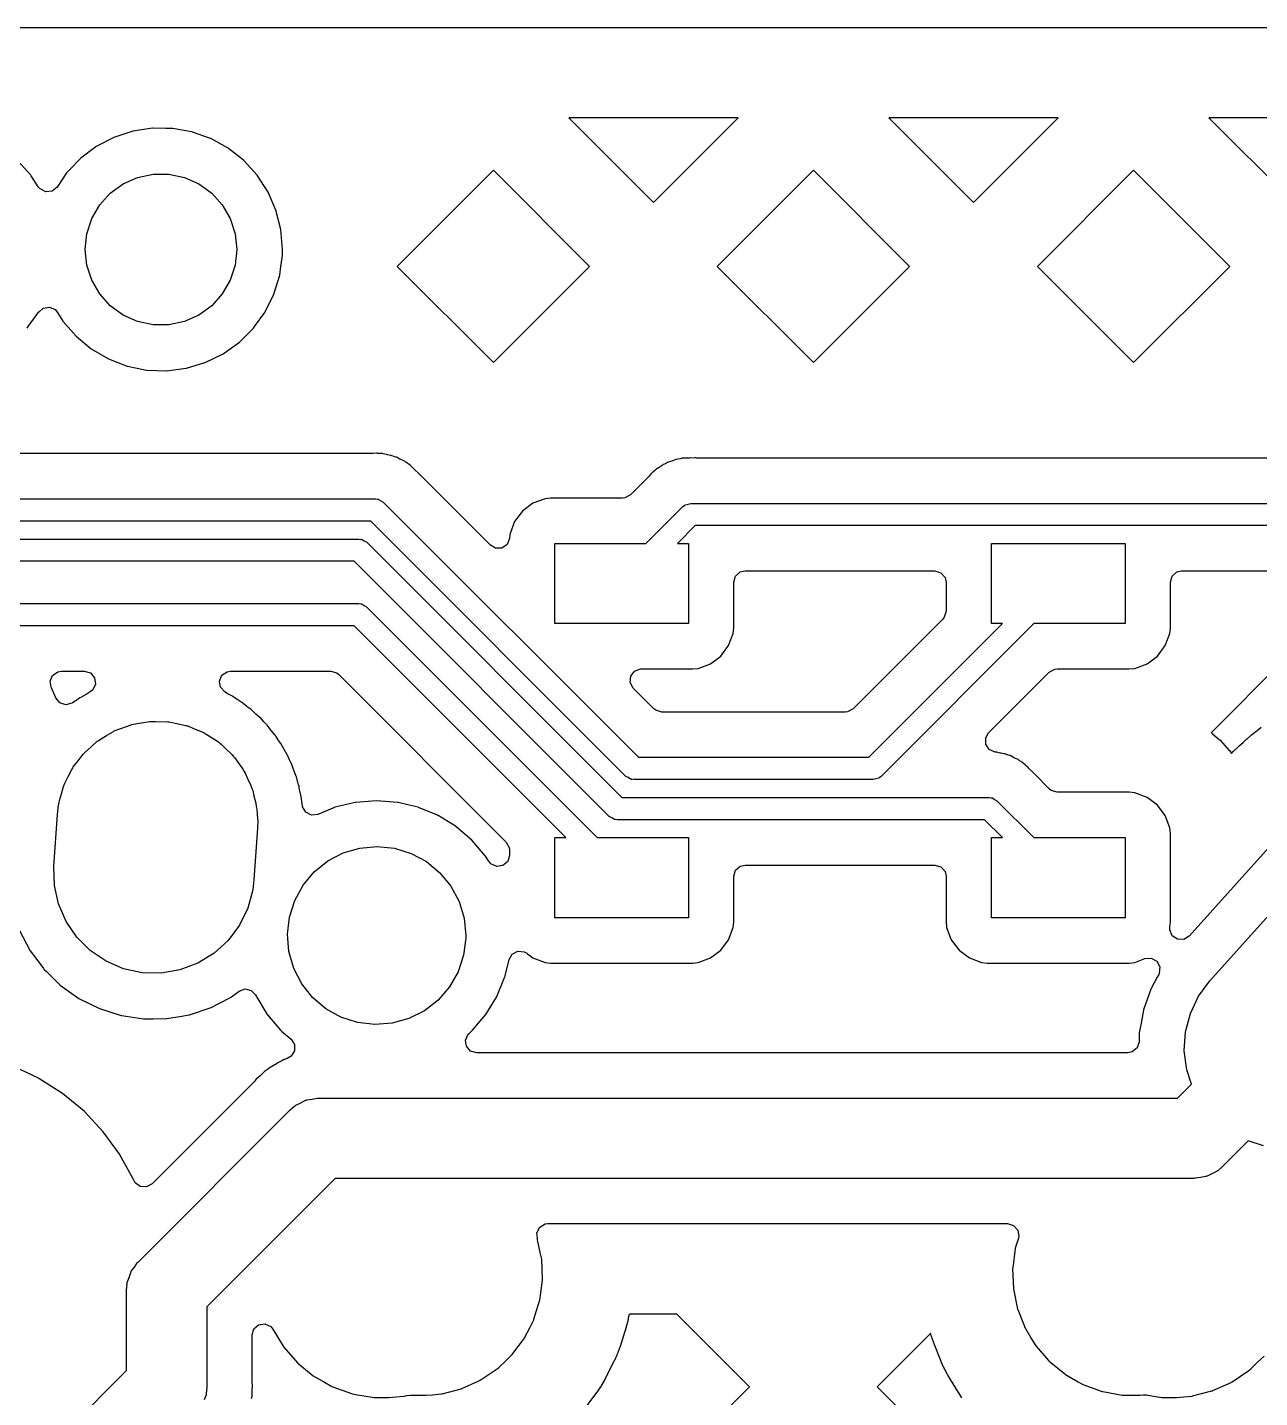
# Model space of a CAD drawing. Extents: x 124.3 to 210.2, y -114.7 to -26.3.
# Drawn here: x 179.58 to 193.41, y -41.89 to -26.51 of the extents above; entities that cross this region are included whole.
import ezdxf

# ---------------------------------------------------------------- set-up
doc = ezdxf.new("R2010")
doc.units = 0
doc.layers.add('BLACK', color=7, linetype='CONTINUOUS')

msp = doc.modelspace()

# ---------------------------------------------------------------- linework, layer by layer
at = {"layer": 'BLACK', "linetype": 'CONTINUOUS'}
for p, q in [((128.64, -26.5085), (205.862, -26.5085)), ((187.559, -27.5225), (185.656, -27.5225)), ((185.656, -27.5225), (186.607, -28.4742)), ((186.607, -28.4742), (187.559, -27.5225)), ((191.151, -27.5225), (189.248, -27.5225)), ((189.248, -27.5225), (190.199, -28.4742)), ((190.199, -28.4742), (191.151, -27.5225)), ((194.743, -27.5225), (192.84, -27.5225)), ((192.84, -27.5225), (193.792, -28.4742)), ((180.764, -27.674), (180.552, -27.7434)), ((180.985, -27.6402), (180.764, -27.674)), ((180.99, -27.6402), (180.985, -27.6402)), ((181.134, -27.642), (180.99, -27.6402)), ((180.99, -27.6402), (180.99, -27.6402)), ((181.208, -27.6429), (181.134, -27.642)), ((181.213, -27.6438), (181.208, -27.6429)), ((181.423, -27.6812), (181.213, -27.6438)), ((181.213, -27.6438), (181.213, -27.6438)), ((180.552, -27.7434), (180.354, -27.8465)), ((181.428, -27.6821), (181.423, -27.6812)), ((181.423, -27.6812), (181.423, -27.6812)), ((181.433, -27.6838), (181.428, -27.6821)), ((181.634, -27.7549), (181.433, -27.6838)), ((181.433, -27.6838), (181.433, -27.6838)), ((181.639, -27.7566), (181.634, -27.7549)), ((181.634, -27.7549), (181.634, -27.7549)), ((181.834, -27.8646), (181.639, -27.7566)), ((180.171, -27.9844), (180.064, -28.097)), ((180.175, -27.9806), (180.171, -27.9844)), ((180.179, -27.9775), (180.175, -27.9806)), ((180.349, -27.8496), (180.179, -27.9775)), ((180.354, -27.8465), (180.349, -27.8496)), ((180.349, -27.8496), (180.349, -27.8496)), ((181.838, -27.8678), (181.834, -27.8646)), ((182.006, -27.9998), (181.838, -27.8678)), ((181.838, -27.8678), (181.838, -27.8678)), ((179.62, -28.1683), (179.47, -28.0031)), ((180.064, -28.097), (180.021, -28.1421)), ((182.006, -27.9999), (182.006, -27.9998)), ((182.01, -28.0031), (182.006, -27.9999)), ((182.16, -28.1683), (182.01, -28.0031)), ((184.811, -28.1121), (183.732, -29.1912)), ((185.89, -29.1912), (184.811, -28.1121)), ((188.403, -28.1121), (187.324, -29.1912)), ((189.482, -29.1912), (188.403, -28.1121)), ((191.995, -28.1121), (190.916, -29.1912)), ((193.075, -29.1912), (191.995, -28.1121)), ((179.623, -28.1726), (179.62, -28.1683)), ((179.703, -28.2971), (179.623, -28.1726)), ((179.623, -28.1726), (179.623, -28.1726)), ((180.021, -28.1421), (179.913, -28.2996)), ((180.511, -28.3683), (180.655, -28.2639)), ((180.655, -28.2639), (180.817, -28.1916)), ((180.817, -28.1916), (180.991, -28.1547)), ((180.991, -28.1547), (181.169, -28.1547)), ((181.169, -28.1547), (181.343, -28.1916)), ((181.343, -28.1916), (181.505, -28.2639)), ((181.505, -28.2639), (181.649, -28.3683)), ((182.281, -28.3558), (182.16, -28.1683)), ((179.724, -28.3215), (179.703, -28.2971)), ((179.788, -28.3528), (179.724, -28.3215)), ((179.858, -28.3446), (179.788, -28.3528)), ((179.913, -28.2996), (179.858, -28.3446)), ((180.392, -28.5004), (180.511, -28.3683)), ((181.649, -28.3683), (181.768, -28.5004)), ((182.37, -28.5607), (182.281, -28.3558)), ((180.303, -28.6543), (180.392, -28.5004)), ((181.768, -28.5004), (181.857, -28.6543)), ((182.425, -28.7774), (182.37, -28.5607)), ((180.249, -28.8233), (180.303, -28.6543)), ((181.857, -28.6543), (181.911, -28.8233)), ((180.23, -29), (180.249, -28.8233)), ((181.911, -28.8233), (181.93, -29)), ((182.443, -29), (182.425, -28.7774)), ((180.249, -29.1767), (180.23, -29)), ((181.93, -29), (181.911, -29.1767)), ((182.442, -29.0572), (182.443, -29.0034)), ((182.442, -29.0666), (182.442, -29.0572)), ((182.443, -29.0034), (182.443, -29)), ((182.443, -29.0034), (182.443, -29.0034)), ((180.303, -29.3457), (180.249, -29.1767)), ((181.911, -29.1767), (181.857, -29.3457)), ((182.412, -29.2881), (182.425, -29.1912)), ((182.425, -29.1912), (182.442, -29.0666)), ((183.732, -29.1912), (184.811, -30.2702)), ((184.811, -30.2702), (185.89, -29.1912)), ((187.324, -29.1912), (188.403, -30.2702)), ((188.403, -30.2702), (189.482, -29.1912)), ((190.916, -29.1912), (191.995, -30.2702)), ((191.995, -30.2702), (193.075, -29.1912)), ((180.392, -29.4996), (180.303, -29.3457)), ((181.857, -29.3457), (181.768, -29.4996)), ((182.347, -29.5018), (182.412, -29.2881)), ((180.511, -29.6317), (180.392, -29.4996)), ((181.768, -29.4996), (181.649, -29.6317)), ((182.269, -29.6599), (182.345, -29.5065)), ((182.345, -29.5065), (182.347, -29.5018)), ((182.345, -29.5065), (182.345, -29.5065)), ((179.71, -29.703), (179.757, -29.6599)), ((179.757, -29.6599), (179.827, -29.6476)), ((179.827, -29.6476), (179.892, -29.6751)), ((179.892, -29.6751), (179.92, -29.707)), ((180.655, -29.7361), (180.511, -29.6317)), ((181.649, -29.6317), (181.505, -29.7361)), ((182.248, -29.7021), (182.269, -29.6599)), ((179.59, -29.8663), (179.708, -29.7021)), ((179.708, -29.7021), (179.71, -29.703)), ((179.92, -29.707), (179.98, -29.8051)), ((179.98, -29.8051), (180.126, -29.9739)), ((180.817, -29.8084), (180.655, -29.7361)), ((180.991, -29.8453), (180.817, -29.8084)), ((181.343, -29.8084), (181.169, -29.8453)), ((181.505, -29.7361), (181.343, -29.8084)), ((182.13, -29.8663), (182.245, -29.7063)), ((182.245, -29.7063), (182.248, -29.7021)), ((179.578, -29.8835), (179.59, -29.8663)), ((180.126, -29.9739), (180.298, -30.1166)), ((181.169, -29.8453), (180.991, -29.8453)), ((181.973, -30.0285), (182.092, -29.9098)), ((182.092, -29.9098), (182.118, -29.8835)), ((182.118, -29.8835), (182.13, -29.8663)), ((180.298, -30.1166), (180.491, -30.2293)), ((181.778, -30.1709), (181.96, -30.0412)), ((181.96, -30.0412), (181.973, -30.0285)), ((180.491, -30.2293), (180.7, -30.309)), ((181.368, -30.3319), (181.572, -30.2707)), ((181.572, -30.2707), (181.577, -30.2692)), ((181.572, -30.2707), (181.572, -30.2707)), ((181.577, -30.2692), (181.778, -30.1709)), ((180.7, -30.309), (180.705, -30.3101)), ((180.705, -30.3101), (180.705, -30.3101)), ((180.705, -30.3101), (180.812, -30.3319)), ((180.812, -30.3319), (180.919, -30.3536)), ((180.919, -30.3536), (180.924, -30.3538)), ((180.924, -30.3538), (180.924, -30.3538)), ((180.924, -30.3538), (181.137, -30.3616)), ((181.137, -30.3616), (181.137, -30.3616)), ((181.137, -30.3616), (181.142, -30.3618)), ((181.142, -30.3618), (181.147, -30.3611)), ((181.147, -30.3611), (181.358, -30.334)), ((181.147, -30.3611), (181.147, -30.3611)), ((181.358, -30.334), (181.363, -30.3334)), ((181.358, -30.334), (181.358, -30.334)), ((181.363, -30.3334), (181.368, -30.3319)), ((183.451, -31.292), (176.315, -31.292)), ((183.463, -31.2914), (183.451, -31.292)), ((183.499, -31.288), (183.463, -31.2914)), ((183.507, -31.2873), (183.499, -31.288)), ((183.515, -31.2885), (183.507, -31.2873)), ((183.527, -31.2904), (183.515, -31.2885)), ((183.547, -31.292), (183.527, -31.2904)), ((183.567, -31.292), (183.547, -31.292)), ((183.575, -31.294), (183.567, -31.292)), ((183.61, -31.303), (183.575, -31.294)), ((183.575, -31.294), (183.575, -31.294)), ((183.621, -31.3054), (183.61, -31.303)), ((183.657, -31.3111), (183.621, -31.3054)), ((183.665, -31.3123), (183.657, -31.3111)), ((183.657, -31.3111), (183.657, -31.3111)), ((183.672, -31.3155), (183.665, -31.3123)), ((183.684, -31.3204), (183.672, -31.3155)), ((183.672, -31.3155), (183.672, -31.3155)), ((183.702, -31.3268), (183.684, -31.3204)), ((183.722, -31.3318), (183.702, -31.3268)), ((183.761, -31.3531), (183.722, -31.3318)), ((183.771, -31.3583), (183.761, -31.3531)), ((183.805, -31.3727), (183.771, -31.3583)), ((186.859, -31.3594), (186.825, -31.3728)), ((186.866, -31.3565), (186.859, -31.3594)), ((186.859, -31.3594), (186.859, -31.3594)), ((186.885, -31.3542), (186.866, -31.3565)), ((186.886, -31.354), (186.885, -31.3542)), ((186.906, -31.35), (186.886, -31.354)), ((186.917, -31.3465), (186.906, -31.35)), ((186.925, -31.3443), (186.917, -31.3465)), ((186.917, -31.3465), (186.917, -31.3465)), ((186.969, -31.3429), (186.925, -31.3443)), ((186.981, -31.342), (186.969, -31.3429)), ((186.985, -31.3415), (186.981, -31.342)), ((187.013, -31.3415), (186.985, -31.3415)), ((187.017, -31.3414), (187.013, -31.3415)), ((187.077, -31.3395), (187.017, -31.3414)), ((187.085, -31.3393), (187.077, -31.3395)), ((187.077, -31.3395), (187.077, -31.3395)), ((187.093, -31.341), (187.085, -31.3393)), ((187.104, -31.3415), (187.093, -31.341)), ((200.089, -31.3415), (187.104, -31.3415)), ((183.812, -31.3759), (183.805, -31.3727)), ((183.805, -31.3727), (183.805, -31.3727)), ((183.819, -31.3813), (183.812, -31.3759)), ((183.828, -31.3883), (183.819, -31.3813)), ((183.844, -31.3992), (183.828, -31.3883)), ((183.855, -31.4051), (183.844, -31.3992)), ((183.862, -31.4089), (183.855, -31.4051)), ((183.855, -31.4051), (183.855, -31.4051)), ((183.88, -31.4254), (183.862, -31.4089)), ((183.894, -31.4392), (183.88, -31.4254)), ((183.903, -31.4469), (183.894, -31.4392)), ((183.907, -31.4494), (183.903, -31.4469)), ((183.926, -31.4691), (183.907, -31.4494)), ((183.929, -31.4719), (183.926, -31.4691)), ((183.979, -31.5185), (183.929, -31.4719)), ((183.983, -31.525), (183.979, -31.5185)), ((186.583, -31.5156), (186.56, -31.5436)), ((186.588, -31.5095), (186.583, -31.5156)), ((186.583, -31.5156), (186.583, -31.5156)), ((186.604, -31.4976), (186.588, -31.5095)), ((186.619, -31.4848), (186.604, -31.4976)), ((186.634, -31.4705), (186.619, -31.4848)), ((186.672, -31.448), (186.634, -31.4705)), ((186.682, -31.4414), (186.672, -31.448)), ((186.704, -31.4254), (186.682, -31.4414)), ((186.717, -31.4154), (186.704, -31.4254)), ((186.734, -31.4089), (186.717, -31.4154)), ((186.736, -31.408), (186.734, -31.4089)), ((186.754, -31.3993), (186.736, -31.408)), ((186.765, -31.393), (186.754, -31.3993)), ((186.771, -31.389), (186.765, -31.393)), ((186.8, -31.3807), (186.771, -31.389)), ((186.814, -31.3766), (186.8, -31.3807)), ((186.825, -31.3728), (186.814, -31.3766)), ((183.991, -31.5332), (183.983, -31.525)), ((184.778, -32.3206), (183.991, -31.5332)), ((186.552, -31.5524), (186.35, -31.7546)), ((186.56, -31.5436), (186.552, -31.5524)), ((175.767, -31.8005), (183.487, -31.8005)), ((183.487, -31.8005), (183.509, -31.8037)), ((183.509, -31.8037), (183.514, -31.8034)), ((183.514, -31.8034), (183.516, -31.8047)), ((183.516, -31.8047), (183.522, -31.8056)), ((183.522, -31.8056), (183.548, -31.8223)), ((183.548, -31.8223), (183.575, -31.8371)), ((185.39, -31.7983), (185.253, -31.8494)), ((185.452, -31.7915), (185.39, -31.7983)), ((186.26, -31.7915), (185.452, -31.7915)), ((186.287, -31.7886), (186.26, -31.7915)), ((186.35, -31.7546), (186.287, -31.7886)), ((183.575, -31.8371), (186.438, -34.7)), ((185.137, -31.9367), (185.049, -32.0533)), ((185.253, -31.8494), (185.137, -31.9367)), ((186.523, -32.3), (186.937, -31.8866)), ((186.937, -31.8866), (186.954, -31.8733)), ((186.954, -31.8733), (186.957, -31.8698)), ((186.957, -31.8698), (186.96, -31.869)), ((186.96, -31.869), (186.965, -31.8651)), ((186.965, -31.8651), (186.995, -31.8587)), ((186.995, -31.8587), (187.025, -31.85)), ((187.025, -31.85), (200.125, -31.85)), ((183.435, -32.0505), (175.674, -32.0505)), ((186.298, -34.9134), (183.435, -32.0505)), ((185.049, -32.0533), (184.998, -32.1897)), ((187.077, -32.1), (186.877, -32.3)), ((200.073, -32.1), (187.077, -32.1)), ((174.68, -32.2505), (183.3, -32.2505)), ((183.3, -32.2505), (183.323, -32.2537)), ((183.323, -32.2537), (183.327, -32.2534)), ((183.327, -32.2534), (183.33, -32.2547)), ((183.33, -32.2547), (183.336, -32.2556)), ((183.336, -32.2556), (183.362, -32.2723)), ((183.362, -32.2723), (183.389, -32.2871)), ((183.389, -32.2871), (186.252, -35.15)), ((184.992, -32.2451), (184.965, -32.3107)), ((184.996, -32.2079), (184.992, -32.2451)), ((184.998, -32.1897), (184.996, -32.2079)), ((184.836, -32.3535), (184.778, -32.3206)), ((184.907, -32.3511), (184.836, -32.3535)), ((184.965, -32.3107), (184.907, -32.3511)), ((185.5, -33.2), (185.5, -32.3)), ((185.5, -32.3), (186.523, -32.3)), ((186.877, -32.3), (187, -32.3)), ((187, -32.3), (187, -33.2)), ((190.4, -33.2), (190.4, -32.3)), ((190.4, -32.3), (191.9, -32.3)), ((191.9, -32.3), (191.9, -33.2)), ((183.249, -32.5005), (174.68, -32.5005)), ((186.112, -35.3634), (183.249, -32.5005)), ((187.508, -32.7345), (187.529, -32.6664)), ((187.508, -33.2481), (187.508, -32.7345)), ((187.529, -32.6664), (187.582, -32.6199)), ((187.582, -32.6199), (187.635, -32.6085)), ((187.635, -32.6085), (189.766, -32.6085)), ((189.766, -32.6085), (189.834, -32.6285)), ((189.834, -32.6285), (189.88, -32.6822)), ((189.88, -32.6822), (189.891, -32.7345)), ((189.891, -32.7345), (189.891, -33.0604)), ((192.409, -32.7345), (192.429, -32.6664)), ((192.409, -33.2481), (192.409, -32.7345)), ((192.429, -32.6664), (192.482, -32.6199)), ((192.482, -32.6199), (192.534, -32.6085)), ((192.534, -32.6085), (199.81, -32.6085)), ((154, -32.975), (183.3, -32.975)), ((183.3, -32.975), (183.322, -32.9782)), ((183.322, -32.9782), (183.327, -32.9779)), ((183.327, -32.9779), (183.329, -32.9792)), ((183.329, -32.9792), (183.336, -32.9801)), ((183.336, -32.9801), (183.361, -32.9968)), ((183.361, -32.9968), (183.388, -33.0116)), ((183.388, -33.0116), (185.977, -35.6)), ((189.891, -33.0604), (189.871, -33.1285)), ((187, -33.2), (185.5, -33.2)), ((189.855, -33.1495), (188.849, -34.1546)), ((189.023, -34.7), (190.523, -33.2)), ((190.877, -33.2), (189.163, -34.9134)), ((189.871, -33.1285), (189.855, -33.1495)), ((190.523, -33.2), (190.4, -33.2)), ((191.9, -33.2), (190.877, -33.2)), ((183.248, -33.225), (154.052, -33.225)), ((185.623, -35.6), (183.248, -33.225)), ((187.451, -33.4467), (187.502, -33.3103)), ((187.502, -33.3103), (187.508, -33.2481)), ((192.351, -33.4467), (192.402, -33.3103)), ((192.402, -33.3103), (192.409, -33.2481)), ((187.363, -33.5633), (187.451, -33.4467)), ((192.263, -33.5633), (192.351, -33.4467)), ((187.11, -33.7017), (187.247, -33.6506)), ((187.247, -33.6506), (187.363, -33.5633)), ((192.01, -33.7017), (192.147, -33.6506)), ((192.147, -33.6506), (192.263, -33.5633)), ((193.669, -33.6225), (192.869, -34.4232)), ((179.837, -33.8469), (179.863, -33.7811)), ((179.863, -33.7811), (179.921, -33.7402)), ((179.921, -33.7402), (179.962, -33.7335)), ((179.962, -33.7335), (180.219, -33.7335)), ((180.219, -33.7335), (180.287, -33.7535)), ((180.287, -33.7535), (180.334, -33.8072)), ((180.334, -33.8072), (180.344, -33.8774)), ((181.736, -33.8442), (181.764, -33.779)), ((181.764, -33.779), (181.823, -33.7394)), ((181.823, -33.7394), (181.861, -33.7335)), ((181.861, -33.7335), (182.985, -33.7335)), ((182.985, -33.7335), (183.054, -33.7535)), ((183.054, -33.7535), (183.075, -33.7704)), ((183.075, -33.7704), (184.955, -35.6505)), ((186.347, -33.8613), (186.352, -33.7905)), ((186.352, -33.7905), (186.394, -33.7336)), ((186.394, -33.7336), (186.461, -33.7088)), ((186.461, -33.7088), (186.47, -33.7085)), ((186.47, -33.7085), (187.048, -33.7085)), ((187.048, -33.7085), (187.11, -33.7017)), ((190.369, -34.4268), (191.05, -33.7454)), ((191.05, -33.7454), (191.113, -33.7114)), ((191.113, -33.7114), (191.14, -33.7085)), ((191.14, -33.7085), (191.948, -33.7085)), ((191.948, -33.7085), (192.01, -33.7017)), ((179.849, -33.9128), (179.837, -33.8469)), ((179.848, -33.913), (179.849, -33.9128)), ((179.851, -33.919), (179.848, -33.913)), ((179.898, -34.0331), (179.851, -33.919)), ((180.285, -33.9669), (180.241, -33.9941)), ((180.314, -33.942), (180.285, -33.9669)), ((180.344, -33.8774), (180.314, -33.942)), ((181.748, -33.9143), (181.736, -33.8442)), ((181.795, -33.9669), (181.748, -33.9143)), ((181.828, -33.9873), (181.795, -33.9669)), ((186.381, -33.9236), (186.347, -33.8613)), ((186.612, -34.1546), (186.381, -33.9236)), ((179.944, -34.0894), (179.898, -34.0331)), ((180.012, -34.1109), (179.944, -34.0894)), ((180.08, -34.0923), (180.012, -34.1109)), ((180.085, -34.0894), (180.08, -34.0923)), ((180.117, -34.0699), (180.085, -34.0894)), ((180.126, -34.0636), (180.117, -34.0699)), ((180.149, -34.0467), (180.126, -34.0636)), ((180.169, -34.0319), (180.149, -34.0467)), ((180.179, -34.0268), (180.169, -34.0319)), ((180.233, -33.9983), (180.179, -34.0268)), ((180.241, -33.9941), (180.233, -33.9983)), ((181.838, -33.9927), (181.828, -33.9873)), ((181.881, -34.014), (181.838, -33.9927)), ((181.885, -34.0169), (181.881, -34.014)), ((181.934, -34.0519), (181.885, -34.0169)), ((181.885, -34.0169), (181.885, -34.0169)), ((181.942, -34.0567), (181.934, -34.0519)), ((181.999, -34.0918), (181.942, -34.0567)), ((182.003, -34.0944), (181.999, -34.0918)), ((181.999, -34.0918), (181.999, -34.0918)), ((182.043, -34.1287), (182.003, -34.0944)), ((182.052, -34.1356), (182.043, -34.1287)), ((182.043, -34.1287), (182.043, -34.1287)), ((182.087, -34.1601), (182.052, -34.1356)), ((182.091, -34.1629), (182.087, -34.1601)), ((182.087, -34.1601), (182.087, -34.1601)), ((182.099, -34.1713), (182.091, -34.1629)), ((182.137, -34.2081), (182.099, -34.1713)), ((182.143, -34.2139), (182.137, -34.2081)), ((182.191, -34.2549), (182.143, -34.2139)), ((182.199, -34.2614), (182.191, -34.2549)), ((182.233, -34.3021), (182.199, -34.2614)), ((186.633, -34.1715), (186.612, -34.1546)), ((186.701, -34.1915), (186.633, -34.1715)), ((188.76, -34.1915), (186.701, -34.1915)), ((188.787, -34.1886), (188.76, -34.1915)), ((188.849, -34.1546), (188.787, -34.1886)), ((180.468, -34.4566), (180.546, -34.4088)), ((180.546, -34.4088), (180.552, -34.4066)), ((180.552, -34.4066), (180.556, -34.4046)), ((180.556, -34.4046), (180.681, -34.3584)), ((180.681, -34.3584), (180.746, -34.3338)), ((180.746, -34.3338), (180.748, -34.3335)), ((180.748, -34.3335), (180.749, -34.3333)), ((180.749, -34.3333), (180.952, -34.2985)), ((180.952, -34.2985), (180.954, -34.2985)), ((180.954, -34.2985), (180.957, -34.298)), ((180.957, -34.298), (181.02, -34.2994)), ((181.02, -34.2994), (181.158, -34.3012)), ((181.158, -34.3012), (181.164, -34.3025)), ((181.164, -34.3025), (181.171, -34.3027)), ((181.171, -34.3027), (181.24, -34.3176)), ((181.24, -34.3176), (181.36, -34.3413)), ((181.36, -34.3413), (181.37, -34.3456)), ((181.37, -34.3456), (181.38, -34.3476)), ((181.38, -34.3476), (181.446, -34.3758)), ((181.446, -34.3758), (181.551, -34.4176)), ((181.551, -34.4176), (181.564, -34.4262)), ((181.564, -34.4262), (181.576, -34.4313)), ((181.576, -34.4313), (181.635, -34.4707)), ((182.241, -34.3103), (182.233, -34.3021)), ((182.268, -34.3364), (182.241, -34.3103)), ((182.274, -34.3428), (182.268, -34.3364)), ((182.304, -34.3823), (182.274, -34.3428)), ((182.312, -34.3941), (182.304, -34.3823)), ((182.318, -34.4008), (182.312, -34.3941)), ((182.361, -34.4519), (182.318, -34.4008)), ((190.337, -34.4825), (190.369, -34.4268)), ((192.869, -34.4232), (192.871, -34.4253)), ((192.871, -34.4253), (192.878, -34.431)), ((192.878, -34.431), (192.96, -34.5019)), ((193.32, -34.448), (193.335, -34.4356)), ((193.335, -34.4356), (193.339, -34.4325)), ((193.339, -34.4325), (193.385, -34.3981)), ((193.385, -34.3981), (193.429, -34.3632)), ((180.224, -34.6456), (180.295, -34.5836)), ((180.295, -34.5836), (180.364, -34.5203)), ((180.364, -34.5203), (180.373, -34.5148)), ((180.373, -34.5148), (180.379, -34.5099)), ((180.379, -34.5099), (180.468, -34.4566)), ((181.635, -34.4707), (181.725, -34.5275)), ((181.725, -34.5275), (181.74, -34.5415)), ((181.74, -34.5415), (181.754, -34.5506)), ((181.754, -34.5506), (181.802, -34.5989)), ((182.366, -34.4569), (182.361, -34.4519)), ((182.368, -34.4611), (182.366, -34.4569)), ((182.394, -34.503), (182.368, -34.4611)), ((182.368, -34.4611), (182.368, -34.4611)), ((182.4, -34.5123), (182.394, -34.503)), ((182.425, -34.5453), (182.4, -34.5123)), ((182.428, -34.5492), (182.425, -34.5453)), ((182.425, -34.5453), (182.425, -34.5453)), ((182.43, -34.5536), (182.428, -34.5492)), ((182.457, -34.6052), (182.43, -34.5536)), ((182.43, -34.5536), (182.43, -34.5536)), ((190.338, -34.5535), (190.337, -34.4825)), ((190.377, -34.6125), (190.338, -34.5535)), ((192.96, -34.5019), (192.967, -34.508)), ((192.967, -34.508), (192.992, -34.5333)), ((192.992, -34.5333), (192.998, -34.5398)), ((192.998, -34.5398), (193.069, -34.6216)), ((193.135, -34.6142), (193.179, -34.5736)), ((193.179, -34.5736), (193.183, -34.5703)), ((193.183, -34.5703), (193.226, -34.5335)), ((193.226, -34.5335), (193.267, -34.4941)), ((193.267, -34.4941), (193.271, -34.4908)), ((193.271, -34.4908), (193.316, -34.4512)), ((193.316, -34.4512), (193.32, -34.448)), ((180.096, -34.8073), (180.151, -34.7385)), ((180.151, -34.7385), (180.206, -34.6643)), ((180.206, -34.6643), (180.217, -34.6543)), ((180.217, -34.6543), (180.224, -34.6456)), ((181.802, -34.5989), (181.876, -34.6672)), ((181.876, -34.6672), (181.891, -34.6875)), ((181.891, -34.6875), (181.905, -34.7014)), ((181.905, -34.7014), (181.942, -34.7559)), ((182.461, -34.6127), (182.457, -34.6052)), ((182.497, -34.6719), (182.461, -34.6127)), ((182.5, -34.6761), (182.497, -34.6719)), ((182.497, -34.6719), (182.497, -34.6719)), ((182.521, -34.7266), (182.5, -34.6761)), ((182.526, -34.7367), (182.521, -34.7266)), ((182.54, -34.7638), (182.526, -34.7367)), ((186.438, -34.7), (189.023, -34.7)), ((190.442, -34.6409), (190.377, -34.6125)), ((190.447, -34.6415), (190.442, -34.6409)), ((190.455, -34.6415), (190.447, -34.6415)), ((190.463, -34.6435), (190.455, -34.6415)), ((190.498, -34.6525), (190.463, -34.6435)), ((190.463, -34.6435), (190.463, -34.6435)), ((190.509, -34.6549), (190.498, -34.6525)), ((190.545, -34.6606), (190.509, -34.6549)), ((190.553, -34.6618), (190.545, -34.6606)), ((190.545, -34.6606), (190.545, -34.6606)), ((190.56, -34.665), (190.553, -34.6618)), ((190.572, -34.6699), (190.56, -34.665)), ((190.56, -34.665), (190.56, -34.665)), ((190.59, -34.6763), (190.572, -34.6699)), ((190.61, -34.6813), (190.59, -34.6763)), ((190.649, -34.7026), (190.61, -34.6813)), ((190.659, -34.7078), (190.649, -34.7026)), ((190.693, -34.7222), (190.659, -34.7078)), ((190.7, -34.7254), (190.693, -34.7222)), ((190.693, -34.7222), (190.693, -34.7222)), ((190.708, -34.7317), (190.7, -34.7254)), ((190.716, -34.7378), (190.708, -34.7317)), ((190.733, -34.7487), (190.716, -34.7378)), ((190.743, -34.7546), (190.733, -34.7487)), ((193.069, -34.6216), (193.075, -34.6286)), ((193.075, -34.6286), (193.095, -34.6559)), ((193.095, -34.6559), (193.114, -34.6352)), ((193.114, -34.6352), (193.118, -34.6316)), ((193.118, -34.6316), (193.132, -34.6176)), ((193.132, -34.6176), (193.135, -34.6142)), ((180.039, -34.9164), (180.078, -34.8355)), ((180.078, -34.8355), (180.09, -34.8202)), ((180.09, -34.8202), (180.096, -34.8073)), ((181.942, -34.7559), (181.999, -34.8322)), ((181.999, -34.8322), (182.012, -34.8589)), ((182.012, -34.8589), (182.025, -34.878)), ((182.025, -34.878), (182.051, -34.9362)), ((182.547, -34.7771), (182.54, -34.7638)), ((182.548, -34.7818), (182.547, -34.7771)), ((182.567, -34.8364), (182.548, -34.7818)), ((182.57, -34.8445), (182.567, -34.8364)), ((182.598, -34.9137), (182.57, -34.8445)), ((190.75, -34.7584), (190.743, -34.7546)), ((190.743, -34.7546), (190.743, -34.7546)), ((190.756, -34.7638), (190.75, -34.7584)), ((190.783, -34.7887), (190.756, -34.7638)), ((190.792, -34.7964), (190.783, -34.7887)), ((190.795, -34.7989), (190.792, -34.7964)), ((190.815, -34.8186), (190.795, -34.7989)), ((190.817, -34.8214), (190.815, -34.8186)), ((190.867, -34.868), (190.817, -34.8214)), ((190.871, -34.8745), (190.867, -34.868)), ((190.879, -34.8827), (190.871, -34.8745)), ((191.05, -35.0546), (190.879, -34.8827)), ((179.963, -35.1113), (179.985, -35.0278)), ((179.985, -35.0278), (179.995, -35.007)), ((179.995, -35.007), (180.001, -34.9895)), ((180.001, -34.9895), (180.039, -34.9164)), ((182.051, -34.9362), (182.09, -35.0168)), ((182.09, -35.0168), (182.1, -35.0499)), ((182.1, -35.0499), (182.11, -35.0742)), ((182.6, -34.9185), (182.598, -34.9137)), ((182.611, -34.9671), (182.6, -34.9185)), ((182.614, -34.9779), (182.611, -34.9671)), ((182.625, -35.0095), (182.614, -34.9779)), ((182.629, -35.0208), (182.625, -35.0095)), ((182.632, -35.04), (182.629, -35.0208)), ((182.639, -35.0821), (182.632, -35.04)), ((186.325, -34.9282), (186.298, -34.9134)), ((186.351, -34.9449), (186.325, -34.9282)), ((186.357, -34.9458), (186.351, -34.9449)), ((186.36, -34.9471), (186.357, -34.9458)), ((186.364, -34.9468), (186.36, -34.9471)), ((186.386, -34.95), (186.364, -34.9468)), ((189.075, -34.95), (186.386, -34.95)), ((189.105, -34.9413), (189.075, -34.95)), ((189.135, -34.9349), (189.105, -34.9413)), ((189.14, -34.931), (189.135, -34.9349)), ((189.143, -34.9302), (189.14, -34.931)), ((189.146, -34.9267), (189.143, -34.9302)), ((189.163, -34.9134), (189.146, -34.9267)), ((191.071, -35.0715), (191.05, -35.0546)), ((179.93, -35.2343), (179.937, -35.208)), ((179.937, -35.208), (179.94, -35.1861)), ((179.94, -35.1861), (179.963, -35.1113)), ((182.11, -35.0742), (182.123, -35.1335)), ((182.123, -35.1335), (182.146, -35.215)), ((182.641, -35.0905), (182.639, -35.0821)), ((182.657, -35.1589), (182.641, -35.0905)), ((182.658, -35.1637), (182.657, -35.1589)), ((182.657, -35.1589), (182.657, -35.1589)), ((182.661, -35.1983), (182.658, -35.1637)), ((182.663, -35.2187), (182.661, -35.1983)), ((183.258, -35.2066), (183.133, -35.2367)), ((183.263, -35.2055), (183.258, -35.2066)), ((183.258, -35.2066), (183.258, -35.2066)), ((183.5, -35.1868), (183.263, -35.2055)), ((183.737, -35.2055), (183.5, -35.1868)), ((183.742, -35.2066), (183.737, -35.2055)), ((183.867, -35.2367), (183.742, -35.2066)), ((183.742, -35.2066), (183.742, -35.2066)), ((186.252, -35.15), (190.375, -35.15)), ((190.375, -35.15), (190.397, -35.1532)), ((190.397, -35.1532), (190.402, -35.1529)), ((190.402, -35.1529), (190.404, -35.1542)), ((190.404, -35.1542), (190.411, -35.1551)), ((190.411, -35.1551), (190.436, -35.1718)), ((190.436, -35.1718), (190.463, -35.1866)), ((190.463, -35.1866), (190.877, -35.6)), ((191.14, -35.0915), (191.071, -35.0715)), ((191.948, -35.0915), (191.14, -35.0915)), ((192.01, -35.0983), (191.948, -35.0915)), ((192.147, -35.1494), (192.01, -35.0983)), ((192.263, -35.2367), (192.147, -35.1494)), ((179.878, -35.9235), (179.917, -35.3435)), ((179.917, -35.3435), (179.93, -35.2343)), ((182.146, -35.215), (182.15, -35.2537)), ((182.15, -35.2537), (182.156, -35.2829)), ((182.156, -35.2829), (182.158, -35.3408)), ((182.158, -35.3408), (182.165, -35.42)), ((182.664, -35.2298), (182.663, -35.2187)), ((182.667, -35.2455), (182.664, -35.2298)), ((182.669, -35.2557), (182.667, -35.2455)), ((182.705, -35.3167), (182.669, -35.2557)), ((182.769, -35.3485), (182.705, -35.3167)), ((182.839, -35.3409), (182.769, -35.3485)), ((183.028, -35.2628), (182.839, -35.3409)), ((183.032, -35.2609), (183.028, -35.2628)), ((183.028, -35.2628), (183.028, -35.2628)), ((183.133, -35.2367), (183.032, -35.2609)), ((183.968, -35.2609), (183.867, -35.2367)), ((183.972, -35.2628), (183.968, -35.2609)), ((184.182, -35.3499), (183.972, -35.2628)), ((183.972, -35.2628), (183.972, -35.2628)), ((184.187, -35.3518), (184.182, -35.3499)), ((184.182, -35.3499), (184.182, -35.3499)), ((184.191, -35.3543), (184.187, -35.3518)), ((184.385, -35.4732), (184.191, -35.3543)), ((186.139, -35.3782), (186.112, -35.3634)), ((192.351, -35.3533), (192.263, -35.2367)), ((192.402, -35.4897), (192.351, -35.3533)), ((182.162, -35.4965), (182.122, -36.0765)), ((182.163, -35.4789), (182.162, -35.4905)), ((182.162, -35.4905), (182.162, -35.4965)), ((182.165, -35.42), (182.163, -35.4789)), ((184.389, -35.4758), (184.385, -35.4732)), ((184.385, -35.4732), (184.385, -35.4732)), ((184.57, -35.63), (184.389, -35.4758)), ((186.164, -35.3949), (186.139, -35.3782)), ((186.171, -35.3958), (186.164, -35.3949)), ((186.173, -35.3971), (186.171, -35.3958)), ((186.178, -35.3968), (186.173, -35.3971)), ((186.2, -35.4), (186.178, -35.3968)), ((190.323, -35.4), (186.2, -35.4)), ((190.523, -35.6), (190.323, -35.4)), ((192.409, -35.5519), (192.402, -35.4897)), ((193.77, -35.4247), (192.621, -36.7054)), ((184.724, -35.8106), (184.57, -35.63)), ((184.955, -35.6505), (184.989, -35.7128)), ((185.5, -36.5), (185.5, -35.6)), ((185.5, -35.6), (185.623, -35.6)), ((185.977, -35.6), (187, -35.6)), ((187, -35.6), (187, -36.5)), ((190.4, -36.5), (190.4, -35.6)), ((190.4, -35.6), (190.523, -35.6)), ((190.877, -35.6), (191.9, -35.6)), ((191.9, -35.6), (191.9, -36.5)), ((192.409, -36.5481), (192.409, -35.5519)), ((182.952, -35.8632), (183.125, -35.7728)), ((183.125, -35.7728), (183.313, -35.7177)), ((183.313, -35.7177), (183.507, -35.7)), ((183.507, -35.7), (183.701, -35.7204)), ((183.701, -35.7204), (183.888, -35.7781)), ((183.888, -35.7781), (184.059, -35.871)), ((184.756, -35.8633), (184.724, -35.8106)), ((184.992, -35.8001), (184.971, -35.8682)), ((184.989, -35.7128), (184.992, -35.7396)), ((184.992, -35.7396), (184.992, -35.8001)), ((192.853, -37.2087), (194.163, -35.7487)), ((179.883, -36.1371), (179.878, -35.9235)), ((182.8, -35.9855), (182.952, -35.8632)), ((184.059, -35.871), (184.21, -35.9954)), ((184.758, -35.8659), (184.756, -35.8633)), ((184.783, -35.8953), (184.758, -35.8659)), ((184.848, -35.9248), (184.783, -35.8953)), ((184.918, -35.9147), (184.848, -35.9248)), ((184.971, -35.8682), (184.918, -35.9147)), ((187.508, -36.0345), (187.529, -35.9664)), ((187.529, -35.9664), (187.582, -35.9199)), ((187.582, -35.9199), (187.635, -35.9085)), ((187.635, -35.9085), (189.766, -35.9085)), ((189.766, -35.9085), (189.834, -35.9285)), ((189.834, -35.9285), (189.88, -35.9822)), ((182.122, -36.0765), (182.11, -36.1857)), ((182.581, -36.3061), (182.675, -36.135)), ((182.675, -36.135), (182.8, -35.9855)), ((184.21, -35.9954), (184.333, -36.1466)), ((187.508, -36.5481), (187.508, -36.0345)), ((189.88, -35.9822), (189.891, -36.0345)), ((189.891, -36.0345), (189.891, -36.5481)), ((179.929, -36.3458), (179.883, -36.1371)), ((182.11, -36.1857), (182.054, -36.3921)), ((184.333, -36.1466), (184.425, -36.3189)), ((180.014, -36.542), (179.929, -36.3458)), ((182.054, -36.3921), (181.961, -36.5845)), ((182.522, -36.4921), (182.581, -36.3061)), ((184.425, -36.3189), (184.481, -36.5058)), ((180.134, -36.7186), (180.014, -36.542)), ((181.961, -36.5845), (181.833, -36.7557)), ((182.5, -36.686), (182.522, -36.4921)), ((184.481, -36.5058), (184.5, -36.7)), ((187, -36.5), (185.5, -36.5)), ((187.502, -36.6103), (187.508, -36.5481)), ((189.891, -36.5481), (189.898, -36.6103)), ((191.9, -36.5), (190.4, -36.5)), ((192.402, -36.6076), (192.409, -36.5481)), ((179.493, -36.6429), (179.612, -36.8707)), ((180.286, -36.8693), (180.134, -36.7186)), ((182.516, -36.8805), (182.5, -36.686)), ((184.5, -36.7279), (184.475, -36.9215)), ((184.5, -36.7), (184.5, -36.7279)), ((187.363, -36.8633), (187.451, -36.7467)), ((187.451, -36.7467), (187.502, -36.6103)), ((189.898, -36.6103), (189.949, -36.7467)), ((189.949, -36.7467), (190.037, -36.8633)), ((192.402, -36.637), (192.402, -36.6076)), ((192.431, -36.7021), (192.402, -36.637)), ((192.49, -36.7415), (192.431, -36.7021)), ((192.561, -36.7427), (192.49, -36.7415)), ((192.621, -36.7054), (192.561, -36.7427)), ((179.612, -36.8707), (179.674, -36.9545)), ((180.463, -36.9887), (180.286, -36.8693)), ((181.675, -36.8996), (181.493, -37.0111)), ((181.833, -36.7557), (181.675, -36.8996)), ((182.57, -37.0681), (182.516, -36.8805)), ((185.022, -36.9089), (185.085, -36.8762)), ((185.085, -36.8762), (185.155, -36.8828)), ((185.155, -36.8828), (185.185, -36.8991)), ((185.185, -36.8991), (185.194, -36.9063)), ((187.247, -36.9506), (187.363, -36.8633)), ((190.037, -36.8633), (190.153, -36.9506)), ((179.674, -36.9545), (179.76, -37.07)), ((180.66, -37.0723), (180.463, -36.9887)), ((181.493, -37.0111), (181.293, -37.0862)), ((184.475, -36.9215), (184.414, -37.1067)), ((184.939, -37.1676), (184.986, -36.9705)), ((184.986, -36.9705), (185.022, -36.9089)), ((185.194, -36.9063), (185.253, -36.9506)), ((185.253, -36.9506), (185.39, -37.0017)), ((185.39, -37.0017), (185.452, -37.0085)), ((185.452, -37.0085), (187.048, -37.0085)), ((187.048, -37.0085), (187.11, -37.0017)), ((187.11, -37.0017), (187.247, -36.9506)), ((190.153, -36.9506), (190.29, -37.0017)), ((190.29, -37.0017), (190.352, -37.0085)), ((190.352, -37.0085), (191.948, -37.0085)), ((191.948, -37.0085), (192.01, -37.0017)), ((192.01, -37.0017), (192.123, -36.9596)), ((192.123, -36.9596), (192.193, -36.9545)), ((192.193, -36.9545), (192.256, -36.9884)), ((192.256, -36.9884), (192.29, -37.0506)), ((192.29, -37.0506), (192.285, -37.1215)), ((179.76, -37.07), (179.765, -37.0771)), ((179.765, -37.0771), (179.769, -37.0806)), ((179.769, -37.0806), (179.769, -37.0806)), ((179.769, -37.0806), (179.794, -37.1052)), ((179.794, -37.1052), (179.949, -37.257)), ((180.869, -37.1173), (180.66, -37.0723)), ((181.082, -37.122), (180.869, -37.1173)), ((181.293, -37.0862), (181.082, -37.122)), ((182.659, -37.2417), (182.57, -37.0681)), ((184.414, -37.1067), (184.317, -37.2764)), ((184.85, -37.3824), (184.937, -37.1722)), ((184.937, -37.1722), (184.939, -37.1676)), ((184.937, -37.1722), (184.937, -37.1722)), ((192.261, -37.1686), (192.192, -37.2962)), ((192.278, -37.1375), (192.261, -37.1686)), ((192.285, -37.1215), (192.278, -37.1375)), ((192.726, -37.3806), (192.853, -37.2087)), ((179.949, -37.257), (180.159, -37.406)), ((181.871, -37.3881), (181.956, -37.3245)), ((181.956, -37.3245), (182.023, -37.3)), ((182.023, -37.3), (182.092, -37.3153)), ((182.092, -37.3153), (182.142, -37.3657)), ((182.142, -37.3657), (182.148, -37.3774)), ((182.781, -37.3947), (182.659, -37.2417)), ((184.317, -37.2764), (184.19, -37.4242)), ((192.19, -37.3008), (192.108, -37.534)), ((192.192, -37.2962), (192.19, -37.3008)), ((192.19, -37.3008), (192.19, -37.3008)), ((180.159, -37.406), (180.389, -37.5203)), ((181.399, -37.5892), (181.643, -37.5072)), ((181.643, -37.5072), (181.836, -37.406)), ((181.836, -37.406), (181.866, -37.3903)), ((181.866, -37.3903), (181.871, -37.3881)), ((181.866, -37.3903), (181.866, -37.3903)), ((182.148, -37.3774), (182.15, -37.3824)), ((182.15, -37.3824), (182.15, -37.3824)), ((182.15, -37.3824), (182.152, -37.387)), ((182.152, -37.387), (182.154, -37.3912)), ((182.154, -37.3912), (182.273, -37.5852)), ((182.929, -37.5211), (182.781, -37.3947)), ((184.19, -37.4242), (184.036, -37.5443)), ((184.727, -37.5852), (184.846, -37.3912)), ((184.846, -37.3912), (184.848, -37.387)), ((184.848, -37.387), (184.85, -37.3824)), ((192.634, -37.5734), (192.726, -37.3806)), ((180.389, -37.5203), (180.634, -37.5972)), ((180.634, -37.5972), (180.639, -37.5979)), ((180.639, -37.5979), (180.639, -37.5979)), ((180.639, -37.5979), (180.884, -37.634)), ((180.884, -37.634), (180.884, -37.634)), ((180.884, -37.634), (180.889, -37.6348)), ((180.889, -37.6348), (180.989, -37.6337)), ((180.989, -37.6337), (181.141, -37.6321)), ((181.141, -37.6321), (181.141, -37.6321)), ((181.141, -37.6321), (181.146, -37.6321)), ((181.146, -37.6321), (181.312, -37.6039)), ((181.312, -37.6039), (181.394, -37.59)), ((181.394, -37.59), (181.399, -37.5892)), ((181.394, -37.59), (181.394, -37.59)), ((182.273, -37.5852), (182.273, -37.5852)), ((182.273, -37.5852), (182.276, -37.5894)), ((182.276, -37.5894), (182.381, -37.7128)), ((183.1, -37.6164), (182.929, -37.5211)), ((183.285, -37.6767), (183.1, -37.6164)), ((183.862, -37.6323), (183.674, -37.6848)), ((184.036, -37.5443), (183.862, -37.6323)), ((184.619, -37.7128), (184.724, -37.5894)), ((184.724, -37.5894), (184.727, -37.5852)), ((184.727, -37.5852), (184.727, -37.5852)), ((192.107, -37.5387), (192.08, -37.6828)), ((192.108, -37.534), (192.107, -37.5387)), ((192.108, -37.534), (192.108, -37.534)), ((192.579, -37.7801), (192.634, -37.5734)), ((182.381, -37.7128), (182.422, -37.7605)), ((182.422, -37.7605), (182.43, -37.77)), ((182.43, -37.77), (182.434, -37.7732)), ((182.434, -37.7732), (182.541, -37.8646)), ((183.479, -37.6998), (183.285, -37.6767)), ((183.674, -37.6848), (183.479, -37.6998)), ((184.498, -37.8726), (184.528, -37.808)), ((184.528, -37.808), (184.541, -37.7947)), ((184.541, -37.7947), (184.566, -37.7732)), ((184.566, -37.7732), (184.57, -37.77)), ((184.57, -37.77), (184.578, -37.7605)), ((184.578, -37.7605), (184.619, -37.7128)), ((192.06, -37.7916), (192.059, -37.849)), ((192.064, -37.7732), (192.06, -37.7916)), ((192.08, -37.6828), (192.064, -37.7732)), ((192.565, -37.9934), (192.579, -37.7801)), ((182.541, -37.8646), (182.58, -37.924)), ((182.58, -37.924), (182.58, -37.995)), ((184.508, -37.9428), (184.498, -37.8726)), ((184.555, -37.9965), (184.508, -37.9428)), ((192.036, -37.9612), (191.981, -38.0064)), ((192.058, -37.8936), (192.036, -37.9612)), ((192.059, -37.849), (192.058, -37.8936)), ((182.399, -38.1231), (182.356, -38.1512)), ((182.405, -38.1196), (182.399, -38.1231)), ((182.399, -38.1231), (182.399, -38.1231)), ((182.43, -38.1096), (182.405, -38.1196)), ((182.445, -38.1027), (182.43, -38.1096)), ((182.463, -38.0926), (182.445, -38.1027)), ((182.468, -38.0895), (182.463, -38.0926)), ((182.463, -38.0926), (182.463, -38.0926)), ((182.497, -38.0806), (182.468, -38.0895)), ((182.542, -38.055), (182.497, -38.0806)), ((182.58, -37.995), (182.542, -38.055)), ((184.623, -38.0165), (184.555, -37.9965)), ((191.932, -38.0165), (184.623, -38.0165)), ((191.981, -38.0064), (191.932, -38.0165)), ((192.592, -38.2054), (192.565, -37.9934)), ((179.704, -38.3011), (179.427, -38.1704)), ((182.193, -38.2743), (182.15, -38.3106)), ((182.2, -38.2677), (182.193, -38.2743)), ((182.237, -38.2305), (182.2, -38.2677)), ((182.242, -38.2263), (182.237, -38.2305)), ((182.264, -38.2114), (182.242, -38.2263)), ((182.277, -38.2016), (182.264, -38.2114)), ((182.293, -38.188), (182.277, -38.2016)), ((182.298, -38.1839), (182.293, -38.188)), ((182.304, -38.1808), (182.298, -38.1839)), ((182.349, -38.156), (182.304, -38.1808)), ((182.304, -38.1808), (182.304, -38.1808)), ((182.356, -38.1512), (182.349, -38.156)), ((192.645, -38.3684), (192.592, -38.2054)), ((179.708, -38.3028), (179.704, -38.3011)), ((179.704, -38.3011), (179.704, -38.3011)), ((179.974, -38.4715), (179.708, -38.3028)), ((182.122, -38.3455), (180.98, -39.4876)), ((182.132, -38.3337), (182.122, -38.3455)), ((182.146, -38.3156), (182.132, -38.3337)), ((182.15, -38.3106), (182.146, -38.3156)), ((182.146, -38.3156), (182.146, -38.3156)), ((192.489, -38.525), (192.645, -38.3684)), ((180.216, -38.6722), (179.974, -38.4715)), ((182.595, -38.6028), (182.649, -38.5769)), ((182.649, -38.5769), (182.702, -38.5493)), ((182.702, -38.5493), (182.709, -38.548)), ((182.709, -38.548), (182.716, -38.5449)), ((182.716, -38.5449), (182.775, -38.536)), ((182.775, -38.536), (182.834, -38.5252)), ((182.834, -38.5252), (182.841, -38.5261)), ((182.841, -38.5261), (182.848, -38.525)), ((182.848, -38.525), (192.489, -38.525)), ((180.432, -38.9018), (180.216, -38.6722)), ((180.826, -40.3609), (182.53, -38.6568)), ((182.53, -38.6568), (182.583, -38.6109)), ((182.583, -38.6109), (182.59, -38.6077)), ((182.59, -38.6077), (182.595, -38.6028)), ((180.617, -39.1565), (180.432, -38.9018)), ((193.281, -39.0054), (192.993, -39.2932)), ((193.456, -39.0604), (193.281, -39.0054)), ((180.619, -39.16), (180.617, -39.1565)), ((180.767, -39.429), (180.619, -39.16)), ((180.619, -39.16), (180.619, -39.16)), ((192.928, -39.3472), (192.874, -39.3731)), ((192.933, -39.3423), (192.928, -39.3472)), ((192.94, -39.3391), (192.933, -39.3423)), ((192.993, -39.2932), (192.94, -39.3391)), ((180.769, -39.4324), (180.767, -39.429)), ((180.77, -39.4361), (180.769, -39.4324)), ((180.774, -39.4449), (180.77, -39.4361)), ((180.77, -39.4361), (180.77, -39.4361)), ((180.79, -39.474), (180.774, -39.4449)), ((180.847, -39.5165), (180.79, -39.474)), ((180.918, -39.5216), (180.847, -39.5165)), ((180.98, -39.4876), (180.918, -39.5216)), ((183.034, -39.425), (181.594, -40.8655)), ((192.675, -39.425), (183.034, -39.425)), ((192.682, -39.4239), (192.675, -39.425)), ((192.689, -39.4248), (192.682, -39.4239)), ((192.748, -39.414), (192.689, -39.4248)), ((192.807, -39.4051), (192.748, -39.414)), ((192.814, -39.402), (192.807, -39.4051)), ((192.821, -39.4007), (192.814, -39.402)), ((192.874, -39.3731), (192.821, -39.4007)), ((185.299, -40.0351), (185.331, -39.9721)), ((185.331, -39.9721), (185.393, -39.9369)), ((185.393, -39.9369), (185.422, -39.9335)), ((185.422, -39.9335), (190.582, -39.9335)), ((190.582, -39.9335), (190.65, -39.9535)), ((190.65, -39.9535), (190.697, -40.0072)), ((185.304, -40.0976), (185.299, -40.0351)), ((185.302, -40.0981), (185.304, -40.0976)), ((185.304, -40.1032), (185.302, -40.0981)), ((185.306, -40.1082), (185.304, -40.1032)), ((185.307, -40.1134), (185.306, -40.1082)), ((185.337, -40.258), (185.307, -40.1134)), ((190.703, -40.0969), (190.668, -40.2072)), ((190.697, -40.0072), (190.707, -40.0774)), ((190.707, -40.0774), (190.703, -40.0969)), ((185.353, -40.3338), (185.337, -40.258)), ((190.668, -40.2125), (190.639, -40.4293)), ((190.668, -40.2072), (190.668, -40.2125)), ((180.746, -40.4685), (180.782, -40.4203)), ((180.782, -40.4203), (180.816, -40.3711)), ((180.816, -40.3711), (180.821, -40.3666)), ((180.821, -40.3666), (180.826, -40.3609)), ((185.362, -40.5642), (185.353, -40.3338)), ((190.639, -40.4293), (190.638, -40.4358)), ((190.638, -40.4358), (190.647, -40.6662)), ((180.702, -40.5948), (180.722, -40.5382)), ((180.702, -40.6019), (180.702, -40.5948)), ((180.722, -40.5382), (180.74, -40.4811)), ((180.74, -40.4811), (180.744, -40.4753)), ((180.744, -40.4753), (180.746, -40.4685)), ((185.343, -40.7095), (185.361, -40.5695)), ((185.361, -40.5695), (185.362, -40.5642)), ((185.361, -40.5695), (185.361, -40.5695)), ((180.694, -40.6791), (180.699, -40.6087)), ((180.694, -41.5827), (180.694, -40.6791)), ((180.699, -40.6087), (180.702, -40.6019)), ((185.332, -40.7928), (185.343, -40.7095)), ((190.647, -40.6662), (190.694, -40.8918)), ((181.594, -40.8655), (181.594, -41.7691)), ((185.265, -41.0066), (185.33, -40.7979)), ((185.33, -40.7979), (185.332, -40.7928)), ((190.694, -40.8918), (190.696, -40.8967)), ((190.696, -40.8967), (190.696, -40.8968)), ((190.696, -40.8968), (190.759, -41.0566)), ((185.218, -41.1013), (185.263, -41.0129)), ((185.263, -41.0129), (185.265, -41.0066)), ((186.318, -41.026), (186.301, -41.0883)), ((186.319, -41.0208), (186.318, -41.026)), ((186.324, -41), (186.319, -41.0208)), ((186.325, -40.9948), (186.324, -41)), ((186.331, -40.961), (186.325, -40.9948)), ((186.344, -40.9475), (186.331, -40.961)), ((186.87, -40.9475), (186.344, -40.9475)), ((187.686, -41.7635), (186.87, -40.9475)), ((182.102, -41.1824), (182.122, -41.1143)), ((182.102, -41.7008), (182.102, -41.1824)), ((182.122, -41.1143), (182.176, -41.0678)), ((182.176, -41.0678), (182.246, -41.0577)), ((182.246, -41.0577), (182.311, -41.0872)), ((182.311, -41.0872), (182.335, -41.1182)), ((182.335, -41.1182), (182.336, -41.1174)), ((182.336, -41.1174), (182.452, -41.3083)), ((185.159, -41.2185), (185.164, -41.2085)), ((185.164, -41.2085), (185.218, -41.1013)), ((186.3, -41.0935), (186.232, -41.3136)), ((186.301, -41.0883), (186.3, -41.0935)), ((189.718, -41.1656), (189.12, -41.7635)), ((189.719, -41.1677), (189.718, -41.1656)), ((189.72, -41.1729), (189.719, -41.1677)), ((189.726, -41.1933), (189.72, -41.1729)), ((189.728, -41.1983), (189.726, -41.1933)), ((189.749, -41.2592), (189.728, -41.1983)), ((190.759, -41.0566), (190.779, -41.1062)), ((190.779, -41.1062), (190.782, -41.1108)), ((190.782, -41.1108), (190.782, -41.1108)), ((190.782, -41.1108), (190.855, -41.2317)), ((182.452, -41.3083), (182.458, -41.3181)), ((182.458, -41.3181), (182.612, -41.4954)), ((185.041, -41.3773), (185.126, -41.2624)), ((185.126, -41.2624), (185.159, -41.2185)), ((186.23, -41.3187), (186.208, -41.3794)), ((186.232, -41.3136), (186.23, -41.3187)), ((189.751, -41.2642), (189.749, -41.2592)), ((189.836, -41.4787), (189.751, -41.2642)), ((190.855, -41.2317), (190.898, -41.3033)), ((190.898, -41.3033), (190.902, -41.3073)), ((190.902, -41.3073), (191.041, -41.4677)), ((182.612, -41.4954), (182.616, -41.4988)), ((182.616, -41.4988), (182.789, -41.6409)), ((184.87, -41.5473), (184.949, -41.4725)), ((184.949, -41.4725), (185.021, -41.4034)), ((185.021, -41.4034), (185.041, -41.3773)), ((186.167, -41.4725), (186.063, -41.678)), ((186.169, -41.4677), (186.167, -41.4725)), ((186.196, -41.409), (186.169, -41.4677)), ((186.198, -41.4041), (186.196, -41.409)), ((186.206, -41.3844), (186.198, -41.4041)), ((186.208, -41.3794), (186.206, -41.3844)), ((189.838, -41.4836), (189.836, -41.4787)), ((189.864, -41.5425), (189.838, -41.4836)), ((191.041, -41.4677), (191.049, -41.4774)), ((191.049, -41.4774), (191.066, -41.4914)), ((191.066, -41.4914), (191.224, -41.6202)), ((193.316, -41.5574), (193.385, -41.4914)), ((193.385, -41.4914), (193.46, -41.42)), ((179.583, -42.6939), (180.694, -41.5827)), ((182.789, -41.6409), (182.789, -41.6409)), ((182.789, -41.6409), (182.794, -41.6443)), ((182.794, -41.6443), (182.798, -41.6469)), ((182.798, -41.6469), (182.798, -41.6469)), ((182.798, -41.6469), (182.895, -41.702)), ((184.663, -41.6913), (184.854, -41.5626)), ((184.854, -41.5626), (184.87, -41.5473)), ((189.866, -41.5473), (189.864, -41.5425)), ((189.876, -41.5664), (189.866, -41.5473)), ((189.878, -41.5711), (189.876, -41.5664)), ((189.909, -41.6276), (189.878, -41.5711)), ((189.912, -41.6323), (189.909, -41.6276)), ((190.031, -41.8294), (189.912, -41.6323)), ((191.224, -41.6202), (191.224, -41.6202)), ((191.224, -41.6202), (191.228, -41.6236)), ((191.228, -41.6236), (191.232, -41.6263)), ((191.232, -41.6263), (191.232, -41.6263)), ((191.232, -41.6263), (191.375, -41.7073)), ((193.104, -41.7073), (193.198, -41.6443)), ((193.198, -41.6443), (193.29, -41.5821)), ((193.29, -41.5821), (193.316, -41.5574)), ((181.594, -41.7691), (181.588, -41.8395)), ((182.103, -41.7166), (182.102, -41.7008)), ((182.102, -41.8109), (182.103, -41.8012)), ((182.102, -41.8634), (182.102, -41.8109)), ((182.107, -41.7455), (182.103, -41.7166)), ((182.103, -41.8012), (182.107, -41.7519)), ((182.107, -41.7519), (182.107, -41.7455)), ((182.107, -41.7519), (182.107, -41.7519)), ((182.895, -41.702), (182.998, -41.7605)), ((182.998, -41.7605), (183.218, -41.8406)), ((184.235, -41.8426), (184.448, -41.7873)), ((184.448, -41.7873), (184.453, -41.786)), ((184.448, -41.7873), (184.448, -41.7873)), ((184.453, -41.786), (184.458, -41.7838)), ((184.458, -41.7838), (184.639, -41.702)), ((184.458, -41.7838), (184.458, -41.7838)), ((184.639, -41.702), (184.663, -41.6913)), ((185.972, -41.8237), (185.835, -42.0087)), ((185.975, -41.8194), (185.972, -41.8237)), ((186.012, -41.7661), (185.975, -41.8194)), ((186.015, -41.7616), (186.012, -41.7661)), ((186.026, -41.7435), (186.015, -41.7616)), ((186.028, -41.7389), (186.026, -41.7435)), ((186.06, -41.6827), (186.028, -41.7389)), ((186.063, -41.678), (186.06, -41.6827)), ((186.607, -42.8426), (187.686, -41.7635)), ((189.12, -41.7635), (190.199, -42.8426)), ((191.375, -41.7073), (191.428, -41.7377)), ((191.428, -41.7377), (191.645, -41.8163)), ((191.645, -41.8163), (191.65, -41.8173)), ((191.65, -41.8173), (191.65, -41.8173)), ((191.65, -41.8173), (191.868, -41.8566)), ((192.659, -41.8673), (192.876, -41.811)), ((192.876, -41.811), (192.881, -41.8097)), ((192.876, -41.811), (192.876, -41.811)), ((192.881, -41.8097), (192.886, -41.8075)), ((192.886, -41.8075), (193.09, -41.7154)), ((192.886, -41.8075), (192.886, -41.8075)), ((193.09, -41.7154), (193.095, -41.7132)), ((193.09, -41.7154), (193.09, -41.7154)), ((193.095, -41.7132), (193.104, -41.7073)), ((181.586, -41.8534), (181.566, -41.9099)), ((181.588, -41.8395), (181.586, -41.8463)), ((181.586, -41.8463), (181.586, -41.8534)), ((182.096, -41.8964), (182.102, -41.8698)), ((182.102, -41.8698), (182.102, -41.8634)), ((183.218, -41.8406), (183.224, -41.8415)), ((183.224, -41.8415), (183.224, -41.8415)), ((183.224, -41.8415), (183.286, -41.8527)), ((183.286, -41.8527), (183.449, -41.8823)), ((183.449, -41.8823), (183.453, -41.8825)), ((183.453, -41.8825), (183.453, -41.8825)), ((183.453, -41.8825), (183.472, -41.8834)), ((183.472, -41.8834), (183.472, -41.8834)), ((183.472, -41.8834), (183.474, -41.8835)), ((183.474, -41.8835), (183.639, -41.8835)), ((183.639, -41.8835), (183.72, -41.8766)), ((183.72, -41.8766), (183.809, -41.8691)), ((183.809, -41.8691), (183.814, -41.8687)), ((183.809, -41.8691), (183.809, -41.8691)), ((183.814, -41.8687), (183.819, -41.8673)), ((183.819, -41.8673), (183.841, -41.8616)), ((183.819, -41.8673), (183.819, -41.8673)), ((183.841, -41.8616), (183.879, -41.8577)), ((183.879, -41.8577), (183.894, -41.8584)), ((183.894, -41.8584), (183.894, -41.8584)), ((183.894, -41.8584), (183.896, -41.8585)), ((183.896, -41.8585), (184.058, -41.8585)), ((184.058, -41.8585), (184.126, -41.8527)), ((184.126, -41.8527), (184.224, -41.8444)), ((184.224, -41.8444), (184.23, -41.8439)), ((184.224, -41.8444), (184.224, -41.8444)), ((184.23, -41.8439), (184.235, -41.8426)), ((184.235, -41.8426), (184.235, -41.8426)), ((190.034, -41.8339), (190.031, -41.8294)), ((190.07, -41.8875), (190.034, -41.8339)), ((191.868, -41.8566), (191.868, -41.8566)), ((191.868, -41.8566), (191.872, -41.8574)), ((191.872, -41.8574), (191.889, -41.8582)), ((191.889, -41.8582), (191.894, -41.8584)), ((191.894, -41.8584), (191.894, -41.8584)), ((191.894, -41.8584), (191.896, -41.8585)), ((191.896, -41.8585), (192.058, -41.8585)), ((192.058, -41.8585), (192.071, -41.8574)), ((192.071, -41.8574), (192.109, -41.8542)), ((192.109, -41.8542), (192.142, -41.8557)), ((192.142, -41.8557), (192.156, -41.8583)), ((192.156, -41.8583), (192.289, -41.8823)), ((192.289, -41.8823), (192.293, -41.8825)), ((192.293, -41.8825), (192.293, -41.8825)), ((192.293, -41.8825), (192.312, -41.8834)), ((192.312, -41.8834), (192.312, -41.8834)), ((192.312, -41.8834), (192.314, -41.8835)), ((192.314, -41.8835), (192.479, -41.8835)), ((192.479, -41.8835), (192.56, -41.8766)), ((192.56, -41.8766), (192.649, -41.8691)), ((192.649, -41.8691), (192.654, -41.8687)), ((192.649, -41.8691), (192.649, -41.8691)), ((192.654, -41.8687), (192.659, -41.8673)), ((192.659, -41.8673), (192.659, -41.8673))]:
    msp.add_line(p, q, dxfattribs=at)

doc.saveas('drawing.dxf')
